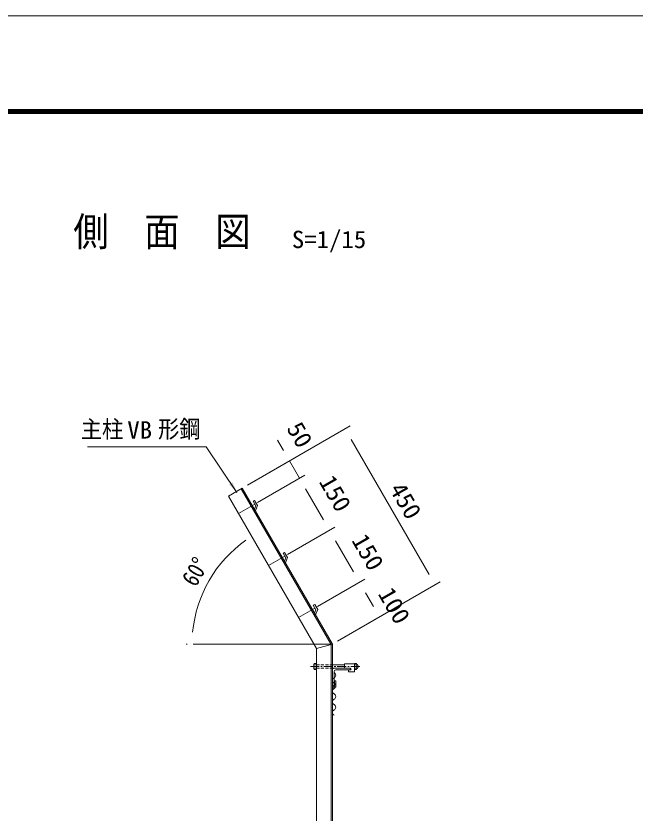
# Model space of a CAD drawing. Units: millimetres, scale not verified. Extents: x -4455 to 4455, y -3150 to 3150.
# Drawn here: x -352 to 1194, y 1159 to 3150 of the extents above; entities that cross this region are included whole.
import ezdxf
from ezdxf.enums import TextEntityAlignment as Align

# ---------------------------------------------------------------- set-up
doc = ezdxf.new("R2010")
doc.units = ezdxf.units.MM
doc.header["$LTSCALE"] = 30
doc.linetypes.add('USER2', pattern=[0.375, 0.25, -0.125])
doc.linetypes.add('USER3', pattern=[1.125, 0.75, -0.125, 0.125, -0.125])
for name, color, linetype, lineweight in [('0-0_1部材', 3, 'Continuous', 18), ('0-1_6文字', 3, 'Continuous', 9), ('0-2_5寸法', 1, 'Continuous', 18), ('0-4_8部品', 3, 'Continuous', 18), ('0-7_AMI', 3, 'Continuous', 18), ('0-F_D-TTL', 7, 'Continuous', 9)]:
    doc.layers.add(name, color=color, linetype=linetype, lineweight=lineweight)
doc.styles.add('ＭＳ ゴシック', font='')
doc.styles.get('ＭＳ ゴシック').set_extended_font_data('MS Gothic')

msp = doc.modelspace()

# ---------------------------------------------------------------- linework, layer by layer
at = {"layer": '0-0_1部材', "color": 1}
for p, q in [((316.43, 2064.68), (301.43, 2090.66)), ((226.5, 1978.12), (344.42, 2046.2)), ((356.43, 1995.4), (331.43, 2038.7)), ((251.5, 1934.82), (369.42, 2002.9)), ((251.5, 1934.82), (369.42, 2002.9)), ((371.43, 1969.42), (416.43, 1891.47)), ((371.43, 1969.42), (386.43, 1943.44)), ((244.97, 1931.05), (203.87, 1907.32)), ((326.5, 1804.91), (444.42, 1872.99)), ((326.5, 1804.91), (444.42, 1872.99)), ((446.43, 1839.51), (491.43, 1761.57)), ((319.97, 1801.14), (278.87, 1777.41)), ((401.5, 1675.01), (519.42, 1743.09)), ((401.5, 1675.01), (519.42, 1743.09)), ((521.43, 1709.61), (541.43, 1674.97)), ((394.97, 1671.24), (353.87, 1647.51)), ((451.5, 1588.41), (569.42, 1656.49))]:
    msp.add_line(p, q, dxfattribs=at)
at = {"layer": '0-0_1部材', "color": 7, "lineweight": 9}
for p, q in [((210.48, 1968.87), (435.01, 1579.97)), ((178.87, 1950.62), (398.51, 1570.19)), ((244.3, 1940.21), (251.78, 1927.25)), ((243.76, 1918.22), (247.34, 1926.95)), ((246.28, 1913.85), (251.78, 1927.25)), ((319.3, 1810.3), (315.84, 1808.3)), ((315.84, 1808.3), (322.34, 1797.05)), ((318.76, 1788.32), (322.34, 1797.05)), ((319.3, 1810.3), (326.78, 1797.34)), ((321.28, 1783.94), (326.78, 1797.34)), ((394.3, 1680.4), (401.78, 1667.44)), ((393.76, 1658.42), (397.34, 1667.14)), ((396.28, 1654.04), (401.78, 1667.44)), ((398.51, 1570.19), (438.51, 1580.91)), ((435.01, 1579.97), (435.01, -579.09)), ((438.51, 1580.91), (438.51, -579.09)), ((398.51, 1570.19), (398.51, -579.09)), ((438.51, 1475.91), (438.51, 1515.91)), ((447.01, 1516.91), (480.51, 1516.91)), ((442.51, 1478.91), (442.51, 1512.41)), ((438.51, 1472.31), (443.39, 1476.08)), ((438.51, 1475.91), (439.51, 1475.91)), ((438.51, 1467.89), (446.89, 1474.37)), ((443.39, 1489.75), (443.39, 1476.08)), ((446.89, 1489.75), (443.39, 1489.75)), ((446.89, 1489.75), (446.89, 1474.37))]:
    msp.add_line(p, q, dxfattribs=at)
for points in [[(178.87, 1950.62), (213.51, 1970.62), (438.51, 1580.91)], [(244.3, 1940.21), (240.84, 1938.21), (247.34, 1926.95)], [(394.3, 1680.4), (390.84, 1678.4), (397.34, 1667.14)], [(443.51, 1520.91), (483.51, 1520.91), (483.51, 1519.91)]]:
    msp.add_lwpolyline(points, dxfattribs=at)
for centre, radius, start, end in [((443.51, 1515.91), 5, 90, 180), ((447.01, 1512.41), 4.5, 90, 180), ((480.51, 1519.91), 3, 270, 360), ((439.51, 1478.91), 3, 270, 360)]:
    msp.add_arc(centre, radius, start, end, dxfattribs=at)
at = {"layer": '0-1_6文字', "color": 7}
msp.add_lwpolyline([(-173.15, 2073.84), (123.42, 2073.84), (200.21, 1960.03)], dxfattribs=at)
msp.add_solid([(201.33, 1958.37), (180.23, 1980.32), (188.87, 1986.15)], dxfattribs=at)
at = {"layer": '0-2_5寸法'}
for p, q in [((226.5, 1978.12), (482.98, 2126.2)), ((484.99, 2092.72), (679.99, 1754.97)), ((451.5, 1588.41), (707.98, 1736.49)), ((76.02, 1580.91), (73.19, 1580.91)), ((91.02, 1580.91), (438.51, 1580.91))]:
    msp.add_line(p, q, dxfattribs=at)
msp.add_arc((407.33, 1580.91), 319.14, 125.38795, 174.61205, dxfattribs=at)
at = {"layer": '0-4_8部品', "color": 1, "linetype": 'USER3'}
msp.add_line((506.74, 1525.36), (383.46, 1525.36), dxfattribs=at)
at = {"layer": '0-4_8部品'}
for p, q in [((392.11, 1519.44), (393.22, 1517.52)), ((392.79, 1529.36), (398.51, 1529.36)), ((392.79, 1521.36), (398.51, 1521.36)), ((393.22, 1533.2), (398.51, 1533.2)), ((438.51, 1529.36), (468.32, 1529.36)), ((438.51, 1521.36), (468.32, 1521.36)), ((468.32, 1531.68), (493.32, 1531.68)), ((468.32, 1531.68), (468.32, 1521.18)), ((468.32, 1521.18), (483.07, 1521.18)), ((478.32, 1516.68), (483.07, 1516.68)), ((478.32, 1516.68), (478.32, 1511.68)), ((493.32, 1517.52), (493.32, 1533.2)), ((493.32, 1531.68), (493.32, 1511.68)), ((499.03, 1529.36), (493.32, 1529.36)), ((499.03, 1521.36), (493.32, 1521.36)), ((498.61, 1517.52), (493.32, 1517.52)), ((499.72, 1519.44), (498.61, 1517.52)), ((499.72, 1519.44), (499.72, 1531.28)), ((478.32, 1511.68), (493.32, 1511.68))]:
    msp.add_line(p, q, dxfattribs=at)
at = {"layer": '0-4_8部品', "linetype": 'USER2'}
for p, q in [((398.51, 1529.36), (438.51, 1529.36)), ((398.51, 1521.36), (438.51, 1521.36))]:
    msp.add_line(p, q, dxfattribs=at)
at = {"layer": '0-4_8部品'}
for points in [[(392.11, 1519.44), (392.11, 1531.28), (393.22, 1533.2)], [(393.22, 1517.52), (398.51, 1517.52), (398.51, 1533.2)], [(499.72, 1531.28), (498.61, 1533.2), (493.32, 1533.2)]]:
    msp.add_lwpolyline(points, dxfattribs=at)
for centre, radius, start, end in [((395.14, 1531.28), 3.03, 180, 219.3382), ((404.11, 1525.36), 12, 160.52878, 199.47122), ((395.14, 1519.44), 3.03, 140.6618, 180), ((483.07, 1518.93), 2.25, 270, 90), ((496.69, 1531.28), 3.03, 320.6618, 360), ((487.72, 1525.36), 12, 340.52878, 19.47122), ((496.69, 1519.44), 3.03, 360, 39.3382), ((496.56, 1525.36), 6.71, 298.05542, 61.94458)]:
    msp.add_arc(centre, radius, start, end, dxfattribs=at)
at = {"layer": '0-7_AMI'}
for centre, start, end in [((446.26, 1490.28), 118.07249, 241.92751), ((439.15, 1503.61), 298.07249, 61.92751), ((439.15, 1476.94), 298.07249, 61.92751), ((446.26, 1463.61), 118.07249, 241.92751), ((439.15, 1450.28), 298.07249, 61.92751), ((446.26, 1436.94), 118.07249, 241.92751), ((446.26, 1410.28), 118.07249, 241.92751), ((439.15, 1423.61), 298.07249, 61.92751)]:
    msp.add_arc(centre, 7.56, start, end, dxfattribs=at)
at = {"layer": '0-F_D-TTL', "color": 2, "lineweight": 18}
msp.add_lwpolyline([(-4454.56, 3150.45), (4455.14, 3150.45), (4455.14, -3149.97), (-4454.56, -3149.97)], close=True, dxfattribs=at)
at = {"layer": '0-F_D-TTL'}
for points in [[(-4168.18, 2917.11), (4168.75, 2917.11), (4168.75, -2916.62), (-4168.18, -2916.62)], [(-4165.53, 2914.45), (4166.1, 2914.45), (4166.1, -2913.97), (-4165.53, -2913.97)], [(-4162.87, 2911.8), (4163.45, 2911.8), (4163.45, -2911.32), (-4162.87, -2911.32)], [(-4160.22, 2909.15), (4160.8, 2909.15), (4160.8, -2908.67), (-4160.22, -2908.67)], [(-4157.57, 2906.5), (4158.15, 2906.5), (4158.15, -2906.02), (-4157.57, -2906.02)]]:
    msp.add_lwpolyline(points, close=True, dxfattribs=at)

# ---------------------------------------------------------------- texts
at = {"layer": '0-0_1部材', "style": 'ＭＳ ゴシック', "width": 1.05}
for s, p in [('50', (311.63, 2113.81)), ('150', (392.46, 1980.74)), ('150', (473.95, 1834.09)), ('100', (539.82, 1700.53))]:
    msp.add_text(s, height=43.33, rotation=300, dxfattribs=at).set_placement(p, align=Align.BOTTOM_LEFT)
at = {"layer": '0-1_6文字', "color": 7, "style": 'ＭＳ ゴシック', "width": 0.9}
msp.add_text('側\u3000面\u3000図', height=72.14, dxfattribs=at).set_placement((-208.38, 2554.05), align=Align.BOTTOM_LEFT)
at = {"layer": '0-1_6文字', "style": 'ＭＳ ゴシック'}
for s, width, p in [('S=1/15', 1.05, (337.22, 2557.5)), ('主柱', 0.9, (-190.03, 2083.47)), ('VB', 1.05, (-73.64, 2081.66)), ('形鋼', 0.9, (3.04, 2083.91))]:
    msp.add_text(s, height=43.33, dxfattribs=dict(at, width=width)).set_placement(p, align=Align.BOTTOM_LEFT)
at = {"layer": '0-2_5寸法', "color": 3, "style": 'ＭＳ ゴシック'}
for s, height, rotation, width, p in [('450', 43.33, 300, 1.05, (568.02, 1962.25)), ('60°', 43.3, 60, 0.85, (108.67, 1715.23))]:
    msp.add_text(s, height=height, rotation=rotation, dxfattribs=dict(at, width=width)).set_placement(p, align=Align.BOTTOM_LEFT)

doc.saveas('drawing.dxf')
